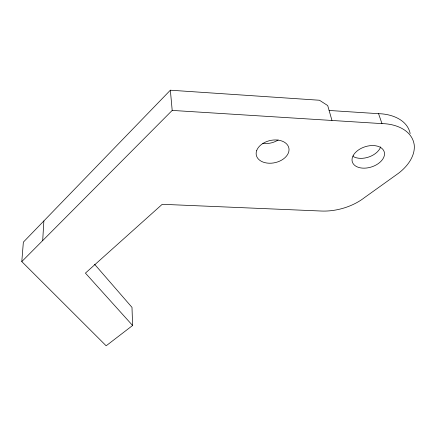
<?xml version="1.0" encoding="UTF-8"?>
<svg xmlns="http://www.w3.org/2000/svg" width="436" height="436" viewBox="0 0 436 436"><rect width="100%" height="100%" fill="white"/><g stroke="black" fill="none" stroke-linecap="round" stroke-linejoin="round"><path stroke-width="0.65" d="M42.695 240.585L43.867 220.943M94.59 264.271L131.994 307.369L132.599 325.485L106.155 345.792L21.8 261.589L23.359 242.138L170.351 90.208L319.452 100.242L327.703 105.556L331.97 120.467M21.8 261.589L172.198 110.412L381.99 123.617C395.239 123.742 411.84 129.764 414.184 144.578A47.153 29.904 -17.9 0 1 398.717 173.103L364.501 197.601A44.941 28.187 -15.1 0 1 321.365 211.035L162.225 204.299L85.429 273.105L132.599 325.485M329.109 110.466L378.557 113.687C391.343 113.916 407.24 119.48 410.178 133.514M378.557 113.687L381.99 123.617M170.351 90.208L172.198 110.412M380.693 146.877A16.53 10.638 -18.2 0 1 373.396 154.889L371.172 156.055A16.53 10.638 -18.2 0 1 353.062 156.448M278.13 139.983A16.279 11.407 -13.1 0 1 262.81 143.297M256.771 150.3L256.259 152.137A16.666 11.336 -12.7 0 0 269.056 163.228A16.666 11.336 -12.7 0 0 288.245 153.27L288.839 151.45A16.666 11.336 -12.7 0 0 276.124 139.956A16.666 11.336 -12.7 0 0 256.771 150.3M353.171 155.614L352.413 157.396A16.721 10.595 -17.8 0 0 372.279 166.688A16.721 10.595 -17.8 0 0 380.47 147.406A16.721 10.595 -17.8 0 0 353.171 155.614"/></g></svg>
